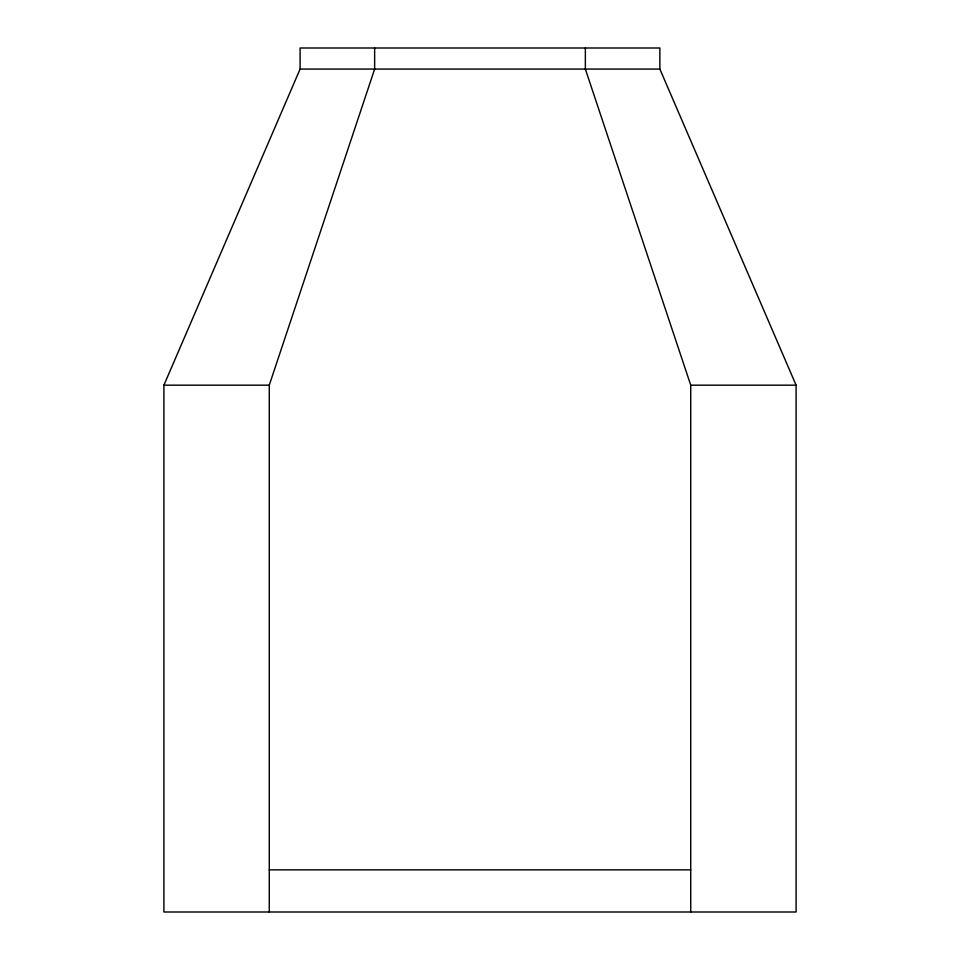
<?xml version="1.0" encoding="UTF-8"?>
<svg xmlns="http://www.w3.org/2000/svg" width="960" height="960" viewBox="0 0 960 960"><rect width="100%" height="100%" fill="white"/><g stroke="black" fill="none" stroke-linecap="round" stroke-linejoin="round"><path stroke-width="1.44" d="M269.268 912L269.268 385.176L374.64 69.072L374.64 48M163.908 385.176L300.096 69.072L300.096 48L659.868 48L659.868 69.072L796.092 385.176L796.092 912L163.908 912L163.908 385.176L269.268 385.176M300.096 69.072L659.868 69.072M585.36 48L585.36 69.072L690.732 385.176L796.092 385.176M269.268 869.856L690.732 869.856M690.732 385.176L690.732 912"/></g></svg>
